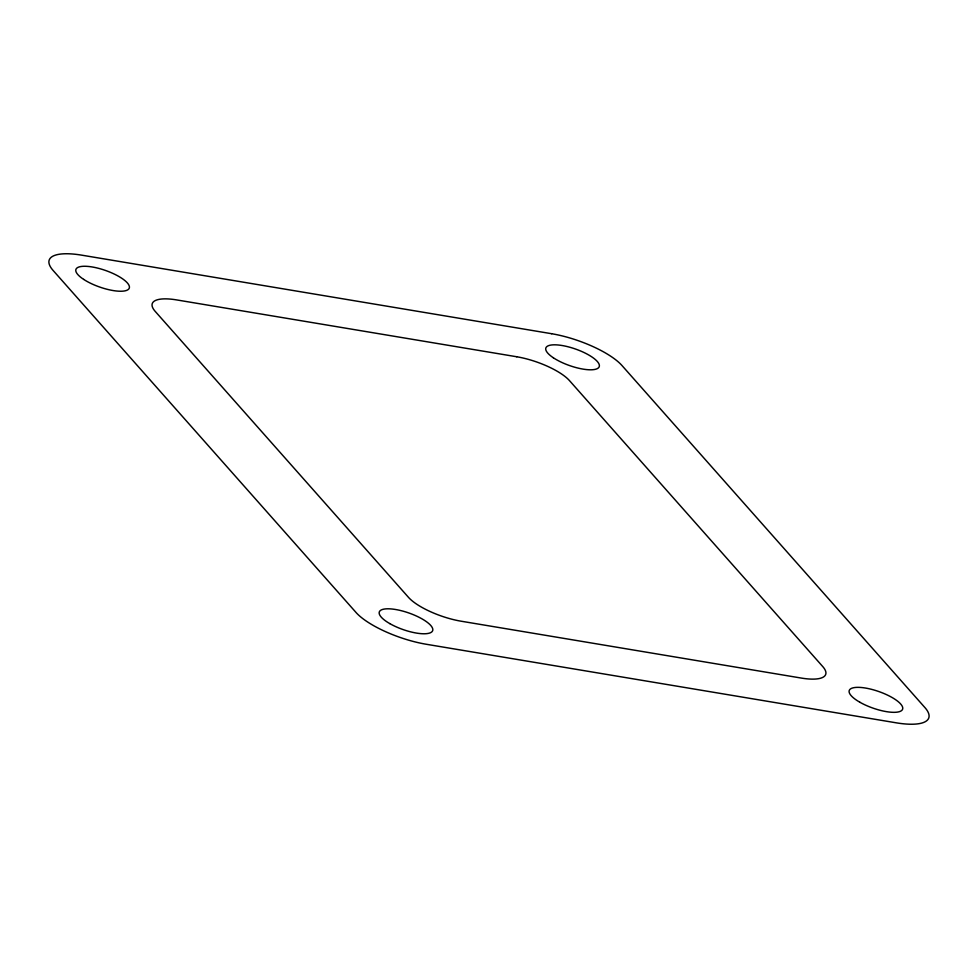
<?xml version="1.0" encoding="UTF-8"?>
<svg xmlns="http://www.w3.org/2000/svg" width="978" height="978" viewBox="0 0 978 978"><rect width="100%" height="100%" fill="white"/><g stroke="black" fill="none" stroke-linecap="round" stroke-linejoin="round"><path stroke-width="1.47" d="M551.653 333.718L81.712 255.16A56.565 17.567 19.3 0 0 53.13 270.478L356.505 613.01A56.577 17.58 19.3 0 0 426.335 644.27L896.288 722.828A56.577 17.58 19.3 0 0 925.384 708.109L622.008 365.564A56.565 17.567 19.3 0 0 551.653 333.718M516.751 356.762L176.663 299.916A42.421 13.179 19.3 0 0 155.221 311.407L408.474 597.338A42.421 13.179 19.3 0 0 461.237 621.226L801.337 678.072A42.421 13.179 19.3 0 0 822.767 666.593L569.514 380.65A42.421 13.179 19.3 0 0 516.751 356.762M389.782 623.597A28.276 8.79 19.3 0 0 432.618 630.761A28.276 8.79 19.3 0 0 395.528 609.49A28.276 8.79 19.3 0 0 389.782 623.597M83.68 279.402A28.276 8.79 19.3 0 0 128.558 289.219A28.276 8.79 19.3 0 0 95.551 267.617A28.276 8.79 19.3 0 0 83.68 279.402M553.365 357.789A28.276 8.79 19.3 0 0 598.402 367.875A28.276 8.79 19.3 0 0 565.846 346.249A28.276 8.79 19.3 0 0 553.365 357.789M859.723 702.155A28.276 8.79 19.3 0 0 902.56 709.307A28.276 8.79 19.3 0 0 865.481 688.047A28.276 8.79 19.3 0 0 859.723 702.155"/></g></svg>
